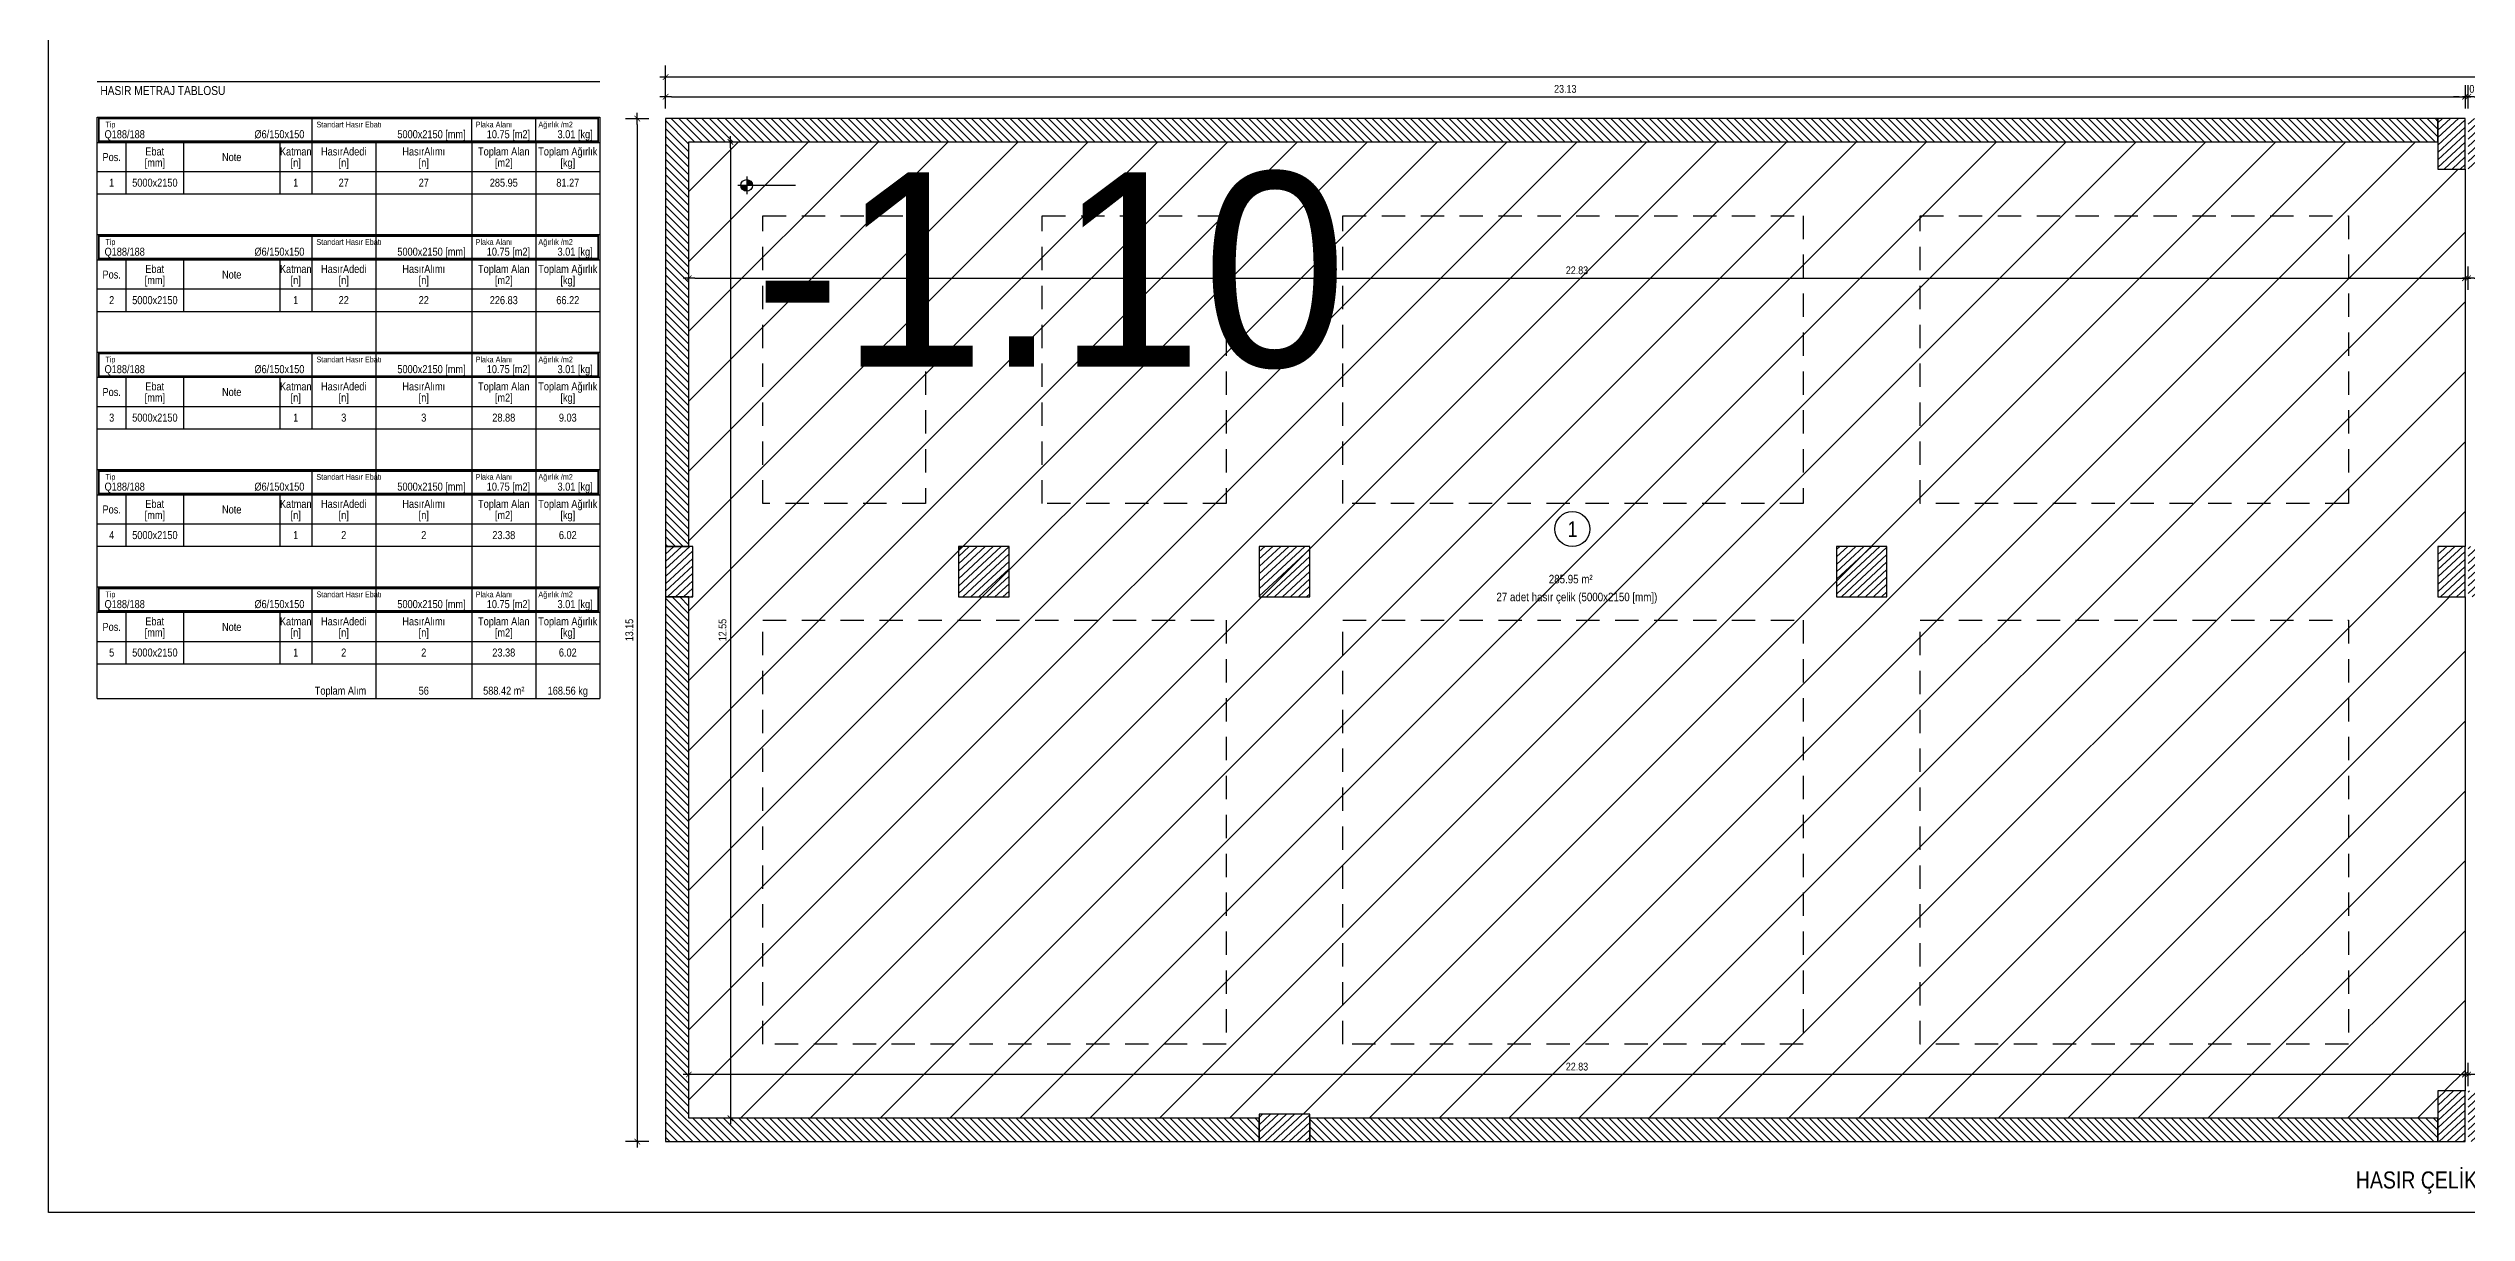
# Model space of a CAD drawing. Header units: metres. Extents: x 419734 to 420376, y 4564732 to 4565123.
# Drawn here: x 419805.8 to 419836.88, y 4565080.8 to 4565095.77 of the extents above; entities that cross this region are included whole.
import ezdxf
from ezdxf.enums import TextEntityAlignment as Align

# ---------------------------------------------------------------- set-up
doc = ezdxf.new("R2018")
doc.units = ezdxf.units.M
doc.linetypes.add('HIDDEN', pattern=[0.5, 0.3, -0.2])
doc.layers.get('Defpoints').update_dxf_attribs({"color": 5})
for name, color, linetype in [('07-SIMBOLI', 1, 'Continuous'), ('AM_8', 7, 'Continuous'), ('SW_DIM', 33, 'Continuous'), ('SW_MAGRONE', 2, 'Continuous'), ('SW_QUOTE', 1, 'Continuous'), ('SW_SEZIONI_CARPENTERIA', 4, 'Continuous'), ('SW_TABLE', 7, 'Continuous'), ('SW_TRATTEGGIO_252', 252, 'Continuous'), ('SW_TXT_TESTI', 1, 'Continuous')]:
    doc.layers.add(name, color=color, linetype=linetype)
doc.styles.add('ACA_1', font='ARIALN.TTF')
doc.styles.get("Standard").update_dxf_attribs({"font": 'arial.ttf'})
doc.styles.add('SWS', font='ARIALN.TTF')
doc.dimstyles.new('DIM-SW-50_m', dxfattribs={"dimtxt": 0.1, "dimasz": 0.075, "dimexe": 0.125, "dimexo": 0.125, "dimgap": 0.05, "dimtad": 1, "dimzin": 1, "dimdsep": 46, "dimtxsty": 'SWS', "dimblk1": 'D', "dimblk2": 'D', "dimsah": 1, "dimcen": 0.0075, "dimdle": 0.0625, "dimse1": 1, "dimse2": 1, "dimclrd": 256, "dimclre": 256, "dimclrt": 256, "dimazin": 0, "dimtfac": 0.75, "dimtmove": 1, "dimatfit": 3, "dimldrblk": 'D', "dimfxl": 0.125, "dimtvp": 1.5, "dimtolj": 1, "dimtzin": 0, "dimarcsym": 0})
pattern_1 = [(135, (419777.502614, 4565068.79963), (-0.049497475, -0.049497475), [])]

# ---------------------------------------------------------------- blocks, each defined once
blk = doc.blocks.new('D')
for p, q in [((-1, 0), (1, 0)), ((0, 2), (0, -2))]:
    blk.add_line(p, q)
at = {"const_width": 0.141}
blk.add_lwpolyline([(0.48, 0.48), (-0.48, -0.48)], dxfattribs=at)
blk = doc.blocks.new('*D161')
at = {"layer": 'Defpoints', "color": 0, "ltscale": 0.5, "transparency": 16777216}
for p in [(419814.031, 4565094.566), (419814.031, 4565082.016), (419814.565, 4565082.016)]:
    blk.add_point(p, dxfattribs=at)
at = {"layer": 'SW_DIM', "lineweight": -2, "ltscale": 0.5, "transparency": 16777216}
blk.add_line((419814.565, 4565094.491), (419814.565, 4565082.091), dxfattribs=at)
at = {"layer": 'SW_DIM', "lineweight": -2, "ltscale": 0.5, "transparency": 16777216, "xscale": 0.075, "yscale": 0.075, "zscale": 0.075}
for p, rotation in [((419814.565, 4565094.566), 90), ((419814.565, 4565082.016), 270)]:
    blk.add_blockref('D', p, dxfattribs=dict(at, rotation=rotation))
at = {"layer": 'SW_DIM', "ltscale": 0.5, "transparency": 16777216, "insert": (419814.464, 4565088.291), "char_height": 0.1, "attachment_point": 5, "rotation": 90, "style": 'SWS'}
blk.add_mtext('\\A1;12.55', dxfattribs=at)
blk = doc.blocks.new('*D162')
at = {"layer": 'Defpoints', "color": 0, "ltscale": 0.5, "transparency": 16777216}
for p in [(419836.859, 4565092.814), (419814.031, 4565092.4), (419836.859, 4565092.05)]:
    blk.add_point(p, dxfattribs=at)
at = {"layer": 'SW_DIM', "lineweight": -2, "ltscale": 0.5, "transparency": 16777216}
blk.add_line((419814.106, 4565092.814), (419836.784, 4565092.814), dxfattribs=at)
at = {"layer": 'SW_DIM', "lineweight": -2, "ltscale": 0.5, "transparency": 16777216, "xscale": 0.075, "yscale": 0.075, "zscale": 0.075, "rotation": 180}
blk.add_blockref('D', (419814.031, 4565092.814), dxfattribs=at)
at = {"layer": 'SW_DIM', "lineweight": -2, "ltscale": 0.5, "transparency": 16777216, "xscale": 0.075, "yscale": 0.075, "zscale": 0.075}
blk.add_blockref('D', (419836.859, 4565092.814), dxfattribs=at)
at = {"layer": 'SW_DIM', "ltscale": 0.5, "transparency": 16777216, "insert": (419825.445, 4565092.915), "char_height": 0.1, "attachment_point": 5, "style": 'SWS'}
blk.add_mtext('\\A1;22.83', dxfattribs=at)
blk = doc.blocks.new('*D163')
at = {"layer": 'Defpoints', "color": 0, "ltscale": 0.5, "transparency": 16777216}
for p in [(419842.804, 4565092.814), (419842.804, 4565092.4), (419836.899, 4565092.05)]:
    blk.add_point(p, dxfattribs=at)
at = {"layer": 'SW_DIM', "lineweight": -2, "ltscale": 0.5, "transparency": 16777216}
blk.add_line((419836.974, 4565092.814), (419842.729, 4565092.814), dxfattribs=at)
at = {"layer": 'SW_DIM', "lineweight": -2, "ltscale": 0.5, "transparency": 16777216, "xscale": 0.075, "yscale": 0.075, "zscale": 0.075, "rotation": 180}
blk.add_blockref('D', (419836.899, 4565092.814), dxfattribs=at)
at = {"layer": 'SW_DIM', "lineweight": -2, "ltscale": 0.5, "transparency": 16777216, "xscale": 0.075, "yscale": 0.075, "zscale": 0.075}
blk.add_blockref('D', (419842.804, 4565092.814), dxfattribs=at)
at = {"layer": 'SW_DIM', "ltscale": 0.5, "transparency": 16777216, "insert": (419839.852, 4565092.915), "char_height": 0.1, "attachment_point": 5, "style": 'SWS'}
blk.add_mtext('\\A1;5.90', dxfattribs=at)
blk = doc.blocks.new('*D169')
at = {"layer": 'Defpoints', "color": 0, "ltscale": 0.5, "transparency": 16777216}
for p in [(419836.899, 4565082.578), (419836.899, 4565082.366), (419861.904, 4565082.016)]:
    blk.add_point(p, dxfattribs=at)
at = {"layer": 'SW_DIM', "lineweight": -2, "ltscale": 0.5, "transparency": 16777216}
blk.add_line((419861.829, 4565082.578), (419836.974, 4565082.578), dxfattribs=at)
at = {"layer": 'SW_DIM', "lineweight": -2, "ltscale": 0.5, "transparency": 16777216, "xscale": 0.075, "yscale": 0.075, "zscale": 0.075, "rotation": 180}
blk.add_blockref('D', (419836.899, 4565082.578), dxfattribs=at)
at = {"layer": 'SW_DIM', "lineweight": -2, "ltscale": 0.5, "transparency": 16777216, "xscale": 0.075, "yscale": 0.075, "zscale": 0.075}
blk.add_blockref('D', (419861.904, 4565082.578), dxfattribs=at)
at = {"layer": 'SW_DIM', "ltscale": 0.5, "transparency": 16777216, "insert": (419849.402, 4565082.679), "char_height": 0.1, "attachment_point": 5, "style": 'SWS'}
blk.add_mtext('\\A1;25.01', dxfattribs=at)
blk = doc.blocks.new('*D170')
at = {"layer": 'Defpoints', "color": 0, "ltscale": 0.5, "transparency": 16777216}
for p in [(419814.031, 4565082.578), (419836.859, 4565082.366), (419814.031, 4565082.016)]:
    blk.add_point(p, dxfattribs=at)
at = {"layer": 'SW_DIM', "lineweight": -2, "ltscale": 0.5, "transparency": 16777216}
blk.add_line((419836.784, 4565082.578), (419814.106, 4565082.578), dxfattribs=at)
at = {"layer": 'SW_DIM', "lineweight": -2, "ltscale": 0.5, "transparency": 16777216, "xscale": 0.075, "yscale": 0.075, "zscale": 0.075, "rotation": 180}
blk.add_blockref('D', (419814.031, 4565082.578), dxfattribs=at)
at = {"layer": 'SW_DIM', "lineweight": -2, "ltscale": 0.5, "transparency": 16777216, "xscale": 0.075, "yscale": 0.075, "zscale": 0.075}
blk.add_blockref('D', (419836.859, 4565082.578), dxfattribs=at)
at = {"layer": 'SW_DIM', "ltscale": 0.5, "transparency": 16777216, "insert": (419825.445, 4565082.679), "char_height": 0.1, "attachment_point": 5, "style": 'SWS'}
blk.add_mtext('\\A1;22.83', dxfattribs=at)
blk = doc.blocks.new('*D183')
at = {"layer": 'Defpoints', "color": 0, "ltscale": 0.5, "transparency": 16777216}
for p in [(419813.731, 4565094.866), (419813.368, 4565081.716), (419813.731, 4565081.716)]:
    blk.add_point(p, dxfattribs=at)
at = {"layer": 'SW_DIM', "lineweight": -2, "ltscale": 0.5, "transparency": 16777216}
blk.add_line((419813.368, 4565094.791), (419813.368, 4565081.791), dxfattribs=at)
at = {"layer": 'SW_DIM', "lineweight": -2, "ltscale": 0.5, "transparency": 16777216, "xscale": 0.075, "yscale": 0.075, "zscale": 0.075}
for p, rotation in [((419813.368, 4565094.866), 90), ((419813.368, 4565081.716), 270)]:
    blk.add_blockref('D', p, dxfattribs=dict(at, rotation=rotation))
at = {"layer": 'SW_DIM', "ltscale": 0.5, "transparency": 16777216, "insert": (419813.266, 4565088.291), "char_height": 0.1, "attachment_point": 5, "rotation": 90, "style": 'SWS'}
blk.add_mtext('\\A1;13.15', dxfattribs=at)
blk = doc.blocks.new('*D184')
at = {"layer": 'Defpoints', "color": 0, "ltscale": 0.5, "transparency": 16777216}
for p in [(419836.859, 4565095.146), (419813.731, 4565094.866), (419836.859, 4565094.866)]:
    blk.add_point(p, dxfattribs=at)
at = {"layer": 'SW_DIM', "lineweight": -2, "ltscale": 0.5, "transparency": 16777216}
blk.add_line((419813.806, 4565095.146), (419836.784, 4565095.146), dxfattribs=at)
at = {"layer": 'SW_DIM', "lineweight": -2, "ltscale": 0.5, "transparency": 16777216, "xscale": 0.075, "yscale": 0.075, "zscale": 0.075, "rotation": 180}
blk.add_blockref('D', (419813.731, 4565095.146), dxfattribs=at)
at = {"layer": 'SW_DIM', "lineweight": -2, "ltscale": 0.5, "transparency": 16777216, "xscale": 0.075, "yscale": 0.075, "zscale": 0.075}
blk.add_blockref('D', (419836.859, 4565095.146), dxfattribs=at)
at = {"layer": 'SW_DIM', "ltscale": 0.5, "transparency": 16777216, "insert": (419825.295, 4565095.247), "char_height": 0.1, "attachment_point": 5, "style": 'SWS'}
blk.add_mtext('\\A1;23.13', dxfattribs=at)
blk = doc.blocks.new('*D185')
at = {"layer": 'Defpoints', "color": 0, "ltscale": 0.5, "transparency": 16777216}
for p in [(419836.899, 4565095.146), (419836.859, 4565094.866), (419836.899, 4565094.866)]:
    blk.add_point(p, dxfattribs=at)
at = {"layer": 'SW_DIM', "lineweight": -2, "ltscale": 0.5, "transparency": 16777216}
for p, q in [((419836.784, 4565095.146), (419836.709, 4565095.146)), ((419836.859, 4565095.146), (419836.899, 4565095.146)), ((419836.974, 4565095.146), (419837.049, 4565095.146))]:
    blk.add_line(p, q, dxfattribs=at)
at = {"layer": 'SW_DIM', "lineweight": -2, "ltscale": 0.5, "transparency": 16777216, "xscale": 0.075, "yscale": 0.075, "zscale": 0.075}
blk.add_blockref('D', (419836.859, 4565095.146), dxfattribs=at)
at = {"layer": 'SW_DIM', "lineweight": -2, "ltscale": 0.5, "transparency": 16777216, "xscale": 0.075, "yscale": 0.075, "zscale": 0.075, "rotation": 180}
blk.add_blockref('D', (419836.899, 4565095.146), dxfattribs=at)
at = {"layer": 'SW_DIM', "ltscale": 0.5, "transparency": 16777216, "insert": (419837.026, 4565095.247), "char_height": 0.1, "attachment_point": 5, "style": 'SWS'}
blk.add_mtext('\\A1;0.04', dxfattribs=at)
blk = doc.blocks.new('*D186')
at = {"layer": 'Defpoints', "color": 0, "ltscale": 0.5, "transparency": 16777216}
for p in [(419862.204, 4565095.146), (419836.899, 4565094.866), (419862.204, 4565094.866)]:
    blk.add_point(p, dxfattribs=at)
at = {"layer": 'SW_DIM', "lineweight": -2, "ltscale": 0.5, "transparency": 16777216}
blk.add_line((419836.974, 4565095.146), (419862.129, 4565095.146), dxfattribs=at)
at = {"layer": 'SW_DIM', "lineweight": -2, "ltscale": 0.5, "transparency": 16777216, "xscale": 0.075, "yscale": 0.075, "zscale": 0.075, "rotation": 180}
blk.add_blockref('D', (419836.899, 4565095.146), dxfattribs=at)
at = {"layer": 'SW_DIM', "lineweight": -2, "ltscale": 0.5, "transparency": 16777216, "xscale": 0.075, "yscale": 0.075, "zscale": 0.075}
blk.add_blockref('D', (419862.204, 4565095.146), dxfattribs=at)
at = {"layer": 'SW_DIM', "ltscale": 0.5, "transparency": 16777216, "insert": (419849.552, 4565095.247), "char_height": 0.1, "attachment_point": 5, "style": 'SWS'}
blk.add_mtext('\\A1;25.31', dxfattribs=at)
blk = doc.blocks.new('*D187')
at = {"layer": 'Defpoints', "color": 0, "ltscale": 0.5, "transparency": 16777216}
for p in [(419813.731, 4565095.399), (419813.731, 4565094.866), (419862.204, 4565094.866)]:
    blk.add_point(p, dxfattribs=at)
at = {"layer": 'SW_DIM', "lineweight": -2, "ltscale": 0.5, "transparency": 16777216}
blk.add_line((419862.129, 4565095.399), (419813.806, 4565095.399), dxfattribs=at)
at = {"layer": 'SW_DIM', "lineweight": -2, "ltscale": 0.5, "transparency": 16777216, "xscale": 0.075, "yscale": 0.075, "zscale": 0.075, "rotation": 180}
blk.add_blockref('D', (419813.731, 4565095.399), dxfattribs=at)
at = {"layer": 'SW_DIM', "lineweight": -2, "ltscale": 0.5, "transparency": 16777216, "xscale": 0.075, "yscale": 0.075, "zscale": 0.075}
blk.add_blockref('D', (419862.204, 4565095.399), dxfattribs=at)
at = {"layer": 'SW_DIM', "ltscale": 0.5, "transparency": 16777216, "insert": (419837.968, 4565095.5), "char_height": 0.1, "attachment_point": 5, "style": 'SWS'}
blk.add_mtext('\\A1;48.47', dxfattribs=at)
blk = doc.blocks.new('*U189')
h = blk.add_hatch(color=256)
h.dxf.hatch_style = 1
h.paths.add_polyline_path([(0, 0), (-0.00149, 0, 0.198912), (-0.00105, -0.00105, 0.198912), (0, -0.00149)])
h.paths.add_polyline_path([(0.00149, 0, 0.198912), (0.00105, 0.00105, 0.198912), (0, 0.00149), (0, 0)])
for p, q in [((0.01253, 0), (-0.00223, 0)), ((0, 0.00223), (0, -0.00223))]:
    blk.add_line(p, q)
blk.add_circle((0, 0), 0.00149)
at = {"color": 2, "lineweight": 30, "flags": 104}
blk.add_attdef('TRAC', text='', height=0.0025, dxfattribs=at).set_placement((0.00191, 0.00337), align=Align.TOP_LEFT)

msp = doc.modelspace()

# ---------------------------------------------------------------- hatches: boundary and pattern name
at = {"layer": 'AM_8', "true_color": 0x939598, "transparency": 33554559}
h = msp.add_hatch(dxfattribs=at)
h.set_pattern_fill('ANSI31', color=252, scale=0.2)
h.set_pattern_definition([(45, (2.38136, 78.66993), (-0.44901280605, 0.44901280605), [])])
h.paths.add_polyline_path([(419836.85911, 4565088.71639), (419836.50911, 4565088.71639), (419836.50911, 4565089.36639), (419836.85911, 4565089.36639), (419836.85911, 4565094.21639), (419836.50911, 4565094.21639), (419836.50911, 4565094.56639), (419814.03139, 4565094.56639), (419814.03139, 4565089.36639), (419814.08139, 4565089.36639), (419814.08139, 4565088.71639), (419814.03139, 4565088.71639), (419814.03139, 4565082.01639), (419821.36165, 4565082.01639), (419821.36165, 4565082.06639), (419822.01165, 4565082.06639), (419822.01165, 4565082.01639), (419836.50911, 4565082.01639), (419836.50911, 4565082.36639), (419836.85911, 4565082.36639)])
at = {"layer": 'SW_TRATTEGGIO_252'}
h = msp.add_hatch(dxfattribs=at)
h.set_pattern_fill('_USER', color=256, scale=0.07, angle=223, pattern_type=0)
h.set_pattern_definition([(223, (419785.906126, 4565127.543914), (0.047739885, -0.05119476), [])])
h.paths.add_polyline_path([(419818.14652, 4565089.36639), (419817.49652, 4565089.36639), (419817.49652, 4565088.71639), (419818.14652, 4565088.71639)])
h.paths.add_polyline_path([(419822.01165, 4565089.36639), (419821.36165, 4565089.36639), (419821.36165, 4565088.71639), (419822.01165, 4565088.71639)])
h.paths.add_polyline_path([(419829.42907, 4565089.36639), (419828.77907, 4565089.36639), (419828.77907, 4565088.71639), (419829.42907, 4565088.71639)])
h.paths.add_polyline_path([(419836.85911, 4565089.36639), (419836.50911, 4565089.36639), (419836.50911, 4565088.71639), (419836.85911, 4565088.71639)])
h.paths.add_polyline_path([(419837.24911, 4565089.36639), (419836.89911, 4565089.36639), (419836.89911, 4565088.71639), (419837.24911, 4565088.71639)])
h.paths.add_polyline_path([(419837.24911, 4565094.86639), (419836.89911, 4565094.86639), (419836.89911, 4565094.21639), (419837.24911, 4565094.21639)])
h.paths.add_polyline_path([(419836.85911, 4565094.86639), (419836.50911, 4565094.86639), (419836.50911, 4565094.21639), (419836.85911, 4565094.21639)])
h.paths.add_polyline_path([(419837.24911, 4565082.36639), (419836.89911, 4565082.36639), (419836.89911, 4565081.71639), (419837.24911, 4565081.71639)])
h.paths.add_polyline_path([(419836.85911, 4565082.36639), (419836.50911, 4565082.36639), (419836.50911, 4565081.71639), (419836.85911, 4565081.71639)])
h.paths.add_polyline_path([(419843.32911, 4565082.06639), (419842.67911, 4565082.06639), (419842.67911, 4565081.71639), (419843.32911, 4565081.71639)])
h.paths.add_polyline_path([(419822.01165, 4565082.06639), (419821.36165, 4565082.06639), (419821.36165, 4565081.71639), (419822.01165, 4565081.71639)])
h.paths.add_polyline_path([(419814.08139, 4565089.36639), (419813.73139, 4565089.36639), (419813.73139, 4565088.71639), (419814.08139, 4565088.71639)])
h = msp.add_hatch(dxfattribs=at)
h.set_pattern_fill('_USER', color=256, scale=0.07, angle=135, pattern_type=0)
h.set_pattern_definition(pattern_1)
h.paths.add_polyline_path([(419836.50911, 4565094.86639), (419829.37928, 4565094.86639), (419821.96186, 4565094.86639), (419813.73139, 4565094.86639), (419813.73139, 4565089.36639), (419814.03139, 4565089.36639), (419814.03139, 4565094.56639), (419821.96186, 4565094.56639), (419829.37928, 4565094.56639), (419836.50911, 4565094.56639)])
h = msp.add_hatch(dxfattribs=at)
h.set_pattern_fill('_USER', color=256, scale=0.07, angle=135, pattern_type=0)
h.set_pattern_definition(pattern_1)
h.paths.add_polyline_path([(419821.36165, 4565082.01639), (419814.03139, 4565082.01639), (419814.03139, 4565088.71639), (419813.73139, 4565088.71639), (419813.73139, 4565081.71639), (419821.36165, 4565081.71639)])
h = msp.add_hatch(dxfattribs=at)
h.set_pattern_fill('_USER', color=256, scale=0.07, angle=135, pattern_type=0)
h.set_pattern_definition(pattern_1)
h.paths.add_polyline_path([(419836.50911, 4565082.01639), (419829.37928, 4565082.01639), (419822.01165, 4565082.01639), (419822.01165, 4565081.71639), (419829.37928, 4565081.71639), (419836.50911, 4565081.71639)])

# ---------------------------------------------------------------- linework, layer by layer
msp.add_lwpolyline([(420103.04921, 4565080.80209), (419805.79921, 4565080.80209), (419805.79921, 4565122.85209)])
at = {"color": 3}
msp.add_lwpolyline([(419814.03139, 4565094.56639), (419836.50911, 4565094.56639), (419836.50911, 4565094.21639), (419836.85911, 4565094.21639), (419836.85911, 4565089.36639), (419836.50911, 4565089.36639), (419836.50911, 4565088.71639), (419836.85911, 4565088.71639), (419836.85911, 4565082.36639), (419836.50911, 4565082.36639), (419836.50911, 4565082.01639), (419822.01165, 4565082.01639), (419822.01165, 4565082.06639), (419821.36165, 4565082.06639), (419821.36165, 4565082.01639), (419814.03139, 4565082.01639), (419814.03139, 4565088.71639), (419814.08139, 4565088.71639), (419814.08139, 4565089.36639), (419814.03139, 4565089.36639)], close=True, dxfattribs=at)
at = {"layer": '07-SIMBOLI', "color": 1}
msp.add_circle((419825.38697, 4565089.58829), 0.225, dxfattribs=at)
at = {"layer": 'SW_MAGRONE'}
for points in [[(419836.50911, 4565094.86639), (419829.37928, 4565094.86639), (419821.96186, 4565094.86639), (419813.73139, 4565094.86639), (419813.73139, 4565089.36639), (419814.03139, 4565089.36639), (419814.03139, 4565094.56639), (419821.96186, 4565094.56639), (419829.37928, 4565094.56639), (419836.50911, 4565094.56639)], [(419821.36165, 4565082.01639), (419814.03139, 4565082.01639), (419814.03139, 4565088.71639), (419813.73139, 4565088.71639), (419813.73139, 4565081.71639), (419821.36165, 4565081.71639)], [(419836.50911, 4565082.01639), (419829.37928, 4565082.01639), (419822.01165, 4565082.01639), (419822.01165, 4565081.71639), (419829.37928, 4565081.71639), (419836.50911, 4565081.71639)]]:
    msp.add_lwpolyline(points, close=True, dxfattribs=at)
at = {"layer": 'SW_SEZIONI_CARPENTERIA'}
for points in [[(419836.85911, 4565094.86639), (419836.50911, 4565094.86639), (419836.50911, 4565094.21639), (419836.85911, 4565094.21639)], [(419814.08139, 4565089.36639), (419813.73139, 4565089.36639), (419813.73139, 4565088.71639), (419814.08139, 4565088.71639)], [(419818.14652, 4565089.36639), (419817.49652, 4565089.36639), (419817.49652, 4565088.71639), (419818.14652, 4565088.71639)], [(419822.01165, 4565089.36639), (419821.36165, 4565089.36639), (419821.36165, 4565088.71639), (419822.01165, 4565088.71639)], [(419829.42907, 4565089.36639), (419828.77907, 4565089.36639), (419828.77907, 4565088.71639), (419829.42907, 4565088.71639)], [(419836.85911, 4565089.36639), (419836.50911, 4565089.36639), (419836.50911, 4565088.71639), (419836.85911, 4565088.71639)], [(419836.85911, 4565082.36639), (419836.50911, 4565082.36639), (419836.50911, 4565081.71639), (419836.85911, 4565081.71639)], [(419822.01165, 4565082.06639), (419821.36165, 4565082.06639), (419821.36165, 4565081.71639), (419822.01165, 4565081.71639)]]:
    msp.add_lwpolyline(points, close=True, dxfattribs=at)
at = {"layer": 'SW_SEZIONI_CARPENTERIA', "linetype": 'HIDDEN'}
for points in [[(419814.98139, 4565089.91639), (419814.98139, 4565093.61639), (419817.07152, 4565093.61639), (419817.07152, 4565089.91639)], [(419820.93665, 4565089.91639), (419818.57152, 4565089.91639), (419818.57152, 4565093.61639), (419820.93665, 4565093.61639)], [(419828.35407, 4565093.61639), (419828.35407, 4565089.91639), (419822.43665, 4565089.91639), (419822.43665, 4565093.61639)], [(419835.35911, 4565089.91639), (419829.85407, 4565089.91639), (419829.85407, 4565093.61639), (419835.35911, 4565093.61639)], [(419820.93665, 4565088.41639), (419820.93665, 4565082.96639), (419814.98139, 4565082.96639), (419814.98139, 4565088.41639)], [(419828.35407, 4565082.96639), (419822.43665, 4565082.96639), (419822.43665, 4565088.41639), (419828.35407, 4565088.41639)], [(419835.35911, 4565082.96639), (419829.85407, 4565082.96639), (419829.85407, 4565088.41639), (419835.35911, 4565088.41639)]]:
    msp.add_lwpolyline(points, close=True, dxfattribs=at)
at = {"layer": 'SW_TABLE'}
for p, q in [((419806.42778, 4565095.34195), (419812.88636, 4565095.34195)), ((419806.42778, 4565087.40897), (419806.42778, 4565094.88487)), ((419809.18399, 4565094.8643), (419809.18399, 4565094.5764)), ((419811.24086, 4565094.5764), (419811.24086, 4565094.8643)), ((419812.06361, 4565094.5764), (419812.06361, 4565094.8643)), ((419812.88636, 4565094.88487), (419812.88636, 4565087.40897)), ((419806.79802, 4565093.89763), (419806.79802, 4565094.55583)), ((419807.53849, 4565093.89763), (419807.53849, 4565094.55583)), ((419808.77261, 4565094.55583), (419808.77261, 4565093.89763)), ((419809.18399, 4565094.55583), (419809.18399, 4565093.89763)), ((419810.00674, 4565094.55583), (419810.00674, 4565087.40897)), ((419811.24086, 4565094.55583), (419811.24086, 4565087.40897)), ((419812.06361, 4565094.55583), (419812.06361, 4565087.40897)), ((419806.42778, 4565094.18559), (419812.88636, 4565094.18559)), ((419806.42778, 4565093.89763), (419812.88636, 4565093.89763)), ((419809.18399, 4565093.35436), (419809.18399, 4565093.06646)), ((419806.79802, 4565092.3877), (419806.79802, 4565093.0459)), ((419807.53849, 4565092.3877), (419807.53849, 4565093.0459)), ((419808.77261, 4565093.0459), (419808.77261, 4565092.3877)), ((419809.18399, 4565093.0459), (419809.18399, 4565092.3877)), ((419806.42778, 4565092.67566), (419812.88636, 4565092.67566)), ((419806.42778, 4565092.3877), (419812.88636, 4565092.3877)), ((419809.18399, 4565091.84442), (419809.18399, 4565091.55653)), ((419806.79802, 4565090.87776), (419806.79802, 4565091.53596)), ((419807.53849, 4565090.87776), (419807.53849, 4565091.53596)), ((419808.77261, 4565091.53596), (419808.77261, 4565090.87776)), ((419809.18399, 4565091.53596), (419809.18399, 4565090.87776)), ((419806.42778, 4565091.16572), (419812.88636, 4565091.16572)), ((419806.42778, 4565090.87776), (419812.88636, 4565090.87776)), ((419809.18399, 4565090.33449), (419809.18399, 4565090.04659)), ((419806.79802, 4565089.36782), (419806.79802, 4565090.02602)), ((419807.53849, 4565089.36782), (419807.53849, 4565090.02602)), ((419808.77261, 4565090.02602), (419808.77261, 4565089.36782)), ((419809.18399, 4565090.02602), (419809.18399, 4565089.36782)), ((419806.42778, 4565089.65578), (419812.88636, 4565089.65578)), ((419806.42778, 4565089.36782), (419812.88636, 4565089.36782)), ((419809.18399, 4565088.82455), (419809.18399, 4565088.53665)), ((419806.79802, 4565087.85789), (419806.79802, 4565088.51609)), ((419807.53849, 4565087.85789), (419807.53849, 4565088.51609)), ((419808.77261, 4565088.51609), (419808.77261, 4565087.85789)), ((419809.18399, 4565088.51609), (419809.18399, 4565087.85789)), ((419806.42778, 4565088.14585), (419812.88636, 4565088.14585)), ((419806.42778, 4565087.85789), (419812.88636, 4565087.85789)), ((419806.42778, 4565087.40897), (419812.88636, 4565087.40897))]:
    msp.add_line(p, q, dxfattribs=at)
for points in [[(419806.42778, 4565094.88487), (419812.88636, 4565094.88487)], [(419812.88636, 4565094.55583), (419806.42778, 4565094.55583)], [(419806.42778, 4565093.37493), (419812.88636, 4565093.37493)], [(419812.88636, 4565093.0459), (419806.42778, 4565093.0459)], [(419806.42778, 4565091.86499), (419812.88636, 4565091.86499)], [(419812.88636, 4565091.53596), (419806.42778, 4565091.53596)], [(419806.42778, 4565090.35506), (419812.88636, 4565090.35506)], [(419812.88636, 4565090.02602), (419806.42778, 4565090.02602)], [(419806.42778, 4565088.84512), (419812.88636, 4565088.84512)], [(419812.88636, 4565088.51609), (419806.42778, 4565088.51609)]]:
    msp.add_lwpolyline(points, dxfattribs=at)
at = {"layer": 'SW_TABLE', "const_width": 0.02057}
for points in [[(419806.44835, 4565094.8643), (419812.86579, 4565094.8643), (419812.86579, 4565094.5764), (419806.44835, 4565094.5764)], [(419806.44835, 4565093.35436), (419812.86579, 4565093.35436), (419812.86579, 4565093.06646), (419806.44835, 4565093.06646)], [(419806.44835, 4565091.84442), (419812.86579, 4565091.84442), (419812.86579, 4565091.55653), (419806.44835, 4565091.55653)], [(419806.44835, 4565090.33449), (419812.86579, 4565090.33449), (419812.86579, 4565090.04659), (419806.44835, 4565090.04659)], [(419806.44835, 4565088.82455), (419812.86579, 4565088.82455), (419812.86579, 4565088.53665), (419806.44835, 4565088.53665)]]:
    msp.add_lwpolyline(points, close=True, dxfattribs=at)

# ---------------------------------------------------------------- block references
at = {"layer": 'SW_QUOTE', "ltscale": 0.5}
ref = msp.add_blockref('*U189', (419814.77387, 4565094.00737), dxfattribs=dict(at, xscale=50, yscale=50, zscale=50))
lines = msp.add_mtext('-1.10', dxfattribs={"layer": '0', "color": 2, "insert": (419814.86961, 4565094.17593), "char_height": 2.5, "attachment_point": 1})
ref.add_attrib('TRAC', '', (419814.86961, 4565094.17593), dxfattribs={"flags": 104}).embed_mtext(lines)

# ---------------------------------------------------------------- texts
at = {"color": 3, "style": 'ACA_1'}
msp.add_text('HASIR METRAJ TABLOSU', height=0.1142708, dxfattribs=at).set_placement((419806.46707, 4565095.16843))
at = {"color": 2, "style": 'ACA_1'}
for s, height, p in [('Q188/188', 0.102844, (419806.52141, 4565094.61292)), ('Tip', 0.074047, (419806.5317, 4565094.75186)), ('Standart Hasır Ebatı', 0.0740474, (419809.24488, 4565094.75186)), ('Plaka Alanı', 0.0740474, (419811.29021, 4565094.75186)), ('Ağırlık /m2', 0.0740474, (419812.09711, 4565094.75186)), ('Q188/188', 0.102844, (419806.52141, 4565093.10298)), ('Tip', 0.074047, (419806.5317, 4565093.24193)), ('Standart Hasır Ebatı', 0.0740474, (419809.24488, 4565093.24193)), ('Plaka Alanı', 0.0740474, (419811.29021, 4565093.24193)), ('Ağırlık /m2', 0.0740474, (419812.09711, 4565093.24193)), ('Q188/188', 0.102844, (419806.52141, 4565091.59305)), ('Tip', 0.074047, (419806.5317, 4565091.73199)), ('Standart Hasır Ebatı', 0.0740474, (419809.24488, 4565091.73199)), ('Plaka Alanı', 0.0740474, (419811.29021, 4565091.73199)), ('Ağırlık /m2', 0.0740474, (419812.09711, 4565091.73199)), ('Q188/188', 0.102844, (419806.52141, 4565090.08311)), ('Tip', 0.074047, (419806.5317, 4565090.22205)), ('Standart Hasır Ebatı', 0.0740474, (419809.24488, 4565090.22205)), ('Plaka Alanı', 0.0740474, (419811.29021, 4565090.22205)), ('Ağırlık /m2', 0.0740474, (419812.09711, 4565090.22205)), ('Q188/188', 0.102844, (419806.52141, 4565088.57317)), ('Tip', 0.074047, (419806.5317, 4565088.71212)), ('Standart Hasır Ebatı', 0.0740474, (419809.24488, 4565088.71212)), ('Plaka Alanı', 0.0740474, (419811.29021, 4565088.71212)), ('Ağırlık /m2', 0.0740474, (419812.09711, 4565088.71212))]:
    msp.add_text(s, height=height, dxfattribs=at).set_placement(p)
for s, height, p in [('%%c6/150x150', 0.1028437, (419809.08955, 4565094.61292)), ('5000x2150 [mm]', 0.1028437, (419811.16224, 4565094.61292)), ('10.75 [m2]', 0.102844, (419811.99036, 4565094.61292)), ('3.01 [kg]', 0.102844, (419812.79503, 4565094.61292)), ('%%c6/150x150', 0.1028437, (419809.08955, 4565093.10298)), ('5000x2150 [mm]', 0.1028437, (419811.16224, 4565093.10298)), ('10.75 [m2]', 0.102844, (419811.99036, 4565093.10298)), ('3.01 [kg]', 0.102844, (419812.79503, 4565093.10298)), ('%%c6/150x150', 0.1028437, (419809.08955, 4565091.59305)), ('5000x2150 [mm]', 0.1028437, (419811.16224, 4565091.59305)), ('10.75 [m2]', 0.102844, (419811.99036, 4565091.59305)), ('3.01 [kg]', 0.102844, (419812.79503, 4565091.59305)), ('%%c6/150x150', 0.1028437, (419809.08955, 4565090.08311)), ('5000x2150 [mm]', 0.1028437, (419811.16224, 4565090.08311)), ('10.75 [m2]', 0.102844, (419811.99036, 4565090.08311)), ('3.01 [kg]', 0.102844, (419812.79503, 4565090.08311)), ('%%c6/150x150', 0.1028437, (419809.08955, 4565088.57317)), ('5000x2150 [mm]', 0.1028437, (419811.16224, 4565088.57317)), ('10.75 [m2]', 0.102844, (419811.99036, 4565088.57317)), ('3.01 [kg]', 0.102844, (419812.79503, 4565088.57317))]:
    msp.add_text(s, height=height, dxfattribs=at).set_placement(p, align=Align.RIGHT)
for s, height, p in [('Pos.', 0.102844, (419806.6129, 4565094.37071)), ('Ebat', 0.102844, (419807.16593, 4565094.4427)), ('Note', 0.102844, (419808.15555, 4565094.37071)), ('Katman', 0.102844, (419808.9783, 4565094.4427)), ('HasırAdedi', 0.102844, (419809.59536, 4565094.4427)), ('HasırAlımı', 0.102844, (419810.6238, 4565094.4427)), ('Toplam Alan', 0.1028437, (419811.65224, 4565094.4427)), ('Toplam Ağırlık', 0.1028437, (419812.47499, 4565094.4427)), ('1', 0.10284, (419806.6129, 4565094.04161)), ('5000x2150', 0.102844, (419807.16825, 4565094.04161)), ('[mm]', 0.102844, (419807.16825, 4565094.29872)), ('[n]', 0.102844, (419808.9783, 4565094.29872)), ('1', 0.10284, (419808.9783, 4565094.04161)), ('27', 0.102844, (419809.59536, 4565094.04161)), ('[n]', 0.102844, (419809.59536, 4565094.29872)), ('27', 0.102844, (419810.6238, 4565094.04161)), ('[n]', 0.102844, (419810.6238, 4565094.29872)), ('285.95', 0.102844, (419811.65224, 4565094.04161)), ('[m2]', 0.102844, (419811.65224, 4565094.29872)), ('81.27', 0.102844, (419812.47499, 4565094.04161)), ('[kg]', 0.102844, (419812.47499, 4565094.29872)), ('Pos.', 0.102844, (419806.6129, 4565092.86078)), ('[mm]', 0.102844, (419807.16825, 4565092.78879)), ('Ebat', 0.102844, (419807.16593, 4565092.93277)), ('Note', 0.102844, (419808.15555, 4565092.86078)), ('Katman', 0.102844, (419808.9783, 4565092.93277)), ('[n]', 0.102844, (419808.9783, 4565092.78879)), ('HasırAdedi', 0.102844, (419809.59536, 4565092.93277)), ('[n]', 0.102844, (419809.59536, 4565092.78879)), ('HasırAlımı', 0.102844, (419810.6238, 4565092.93277)), ('[n]', 0.102844, (419810.6238, 4565092.78879)), ('Toplam Alan', 0.1028437, (419811.65224, 4565092.93277)), ('[m2]', 0.102844, (419811.65224, 4565092.78879)), ('Toplam Ağırlık', 0.1028437, (419812.47499, 4565092.93277)), ('[kg]', 0.102844, (419812.47499, 4565092.78879)), ('2', 0.10284, (419806.6129, 4565092.53168)), ('5000x2150', 0.102844, (419807.16825, 4565092.53168)), ('1', 0.10284, (419808.9783, 4565092.53168)), ('22', 0.102844, (419809.59536, 4565092.53168)), ('22', 0.102844, (419810.6238, 4565092.53168)), ('226.83', 0.102844, (419811.65224, 4565092.53168)), ('66.22', 0.102844, (419812.47499, 4565092.53168)), ('Pos.', 0.102844, (419806.6129, 4565091.35084)), ('[mm]', 0.102844, (419807.16825, 4565091.27885)), ('Ebat', 0.102844, (419807.16593, 4565091.42283)), ('Note', 0.102844, (419808.15555, 4565091.35084)), ('Katman', 0.102844, (419808.9783, 4565091.42283)), ('[n]', 0.102844, (419808.9783, 4565091.27885)), ('HasırAdedi', 0.102844, (419809.59536, 4565091.42283)), ('[n]', 0.102844, (419809.59536, 4565091.27885)), ('HasırAlımı', 0.102844, (419810.6238, 4565091.42283)), ('[n]', 0.102844, (419810.6238, 4565091.27885)), ('Toplam Alan', 0.1028437, (419811.65224, 4565091.42283)), ('[m2]', 0.102844, (419811.65224, 4565091.27885)), ('Toplam Ağırlık', 0.1028437, (419812.47499, 4565091.42283)), ('[kg]', 0.102844, (419812.47499, 4565091.27885)), ('3', 0.10284, (419806.6129, 4565091.02174)), ('5000x2150', 0.102844, (419807.16825, 4565091.02174)), ('1', 0.10284, (419808.9783, 4565091.02174)), ('3', 0.10284, (419809.59536, 4565091.02174)), ('3', 0.10284, (419810.6238, 4565091.02174)), ('28.88', 0.102844, (419811.65224, 4565091.02174)), ('9.03', 0.102844, (419812.47499, 4565091.02174)), ('Pos.', 0.102844, (419806.6129, 4565089.8409)), ('[mm]', 0.102844, (419807.16825, 4565089.76891)), ('Ebat', 0.102844, (419807.16593, 4565089.91289)), ('Note', 0.102844, (419808.15555, 4565089.8409)), ('Katman', 0.102844, (419808.9783, 4565089.91289)), ('[n]', 0.102844, (419808.9783, 4565089.76891)), ('HasırAdedi', 0.102844, (419809.59536, 4565089.91289)), ('[n]', 0.102844, (419809.59536, 4565089.76891)), ('HasırAlımı', 0.102844, (419810.6238, 4565089.91289)), ('[n]', 0.102844, (419810.6238, 4565089.76891)), ('Toplam Alan', 0.1028437, (419811.65224, 4565089.91289)), ('[m2]', 0.102844, (419811.65224, 4565089.76891)), ('Toplam Ağırlık', 0.1028437, (419812.47499, 4565089.91289)), ('[kg]', 0.102844, (419812.47499, 4565089.76891)), ('4', 0.10284, (419806.6129, 4565089.5118)), ('5000x2150', 0.102844, (419807.16825, 4565089.5118)), ('1', 0.10284, (419808.9783, 4565089.5118)), ('2', 0.10284, (419809.59536, 4565089.5118)), ('2', 0.10284, (419810.6238, 4565089.5118)), ('23.38', 0.102844, (419811.65224, 4565089.5118)), ('6.02', 0.102844, (419812.47499, 4565089.5118)), ('285.95 m²', 0.10935, (419825.36482, 4565088.94609)), ('27 adet hasır çelik (5000x2150 [mm])', 0.10935, (419825.44363, 4565088.71614)), ('Pos.', 0.102844, (419806.6129, 4565088.33097)), ('[mm]', 0.102844, (419807.16825, 4565088.25898)), ('Ebat', 0.102844, (419807.16593, 4565088.40296)), ('Note', 0.102844, (419808.15555, 4565088.33097)), ('Katman', 0.102844, (419808.9783, 4565088.40296)), ('[n]', 0.102844, (419808.9783, 4565088.25898)), ('HasırAdedi', 0.102844, (419809.59536, 4565088.40296)), ('[n]', 0.102844, (419809.59536, 4565088.25898)), ('HasırAlımı', 0.102844, (419810.6238, 4565088.40296)), ('[n]', 0.102844, (419810.6238, 4565088.25898)), ('Toplam Alan', 0.1028437, (419811.65224, 4565088.40296)), ('[m2]', 0.102844, (419811.65224, 4565088.25898)), ('Toplam Ağırlık', 0.1028437, (419812.47499, 4565088.40296)), ('[kg]', 0.102844, (419812.47499, 4565088.25898)), ('5', 0.10284, (419806.6129, 4565088.00187)), ('5000x2150', 0.102844, (419807.16825, 4565088.00187)), ('1', 0.10284, (419808.9783, 4565088.00187)), ('2', 0.10284, (419809.59536, 4565088.00187)), ('2', 0.10284, (419810.6238, 4565088.00187)), ('23.38', 0.102844, (419811.65224, 4565088.00187)), ('6.02', 0.102844, (419812.47499, 4565088.00187)), ('HASIR ÇELİK YERLEŞİM PLANI', 0.2187, (419837.29947, 4565081.22226))]:
    msp.add_text(s, height=height, dxfattribs=at).set_placement(p, align=Align.MIDDLE_CENTER)
at = {"color": 3, "style": 'ACA_1'}
msp.add_text('Toplam Alım', height=0.1028437, dxfattribs=at).set_placement((419809.88388, 4565087.51181), align=Align.MIDDLE_RIGHT)
for s, p in [('56', (419810.6238, 4565087.51181)), ('588.42 m²', (419811.65224, 4565087.51181)), ('168.56 kg', (419812.47499, 4565087.51181))]:
    msp.add_text(s, height=0.102844, dxfattribs=at).set_placement(p, align=Align.MIDDLE_CENTER)
at = {"layer": 'SW_TXT_TESTI', "color": 4, "style": 'SWS'}
msp.add_text('1', height=0.2, rotation=0.110239, dxfattribs=at).set_placement((419825.38697, 4565089.58829), align=Align.MIDDLE_CENTER)

# ---------------------------------------------------------------- dimensions: what is measured, and where the dimension line sits
at = {"layer": 'SW_DIM', "ltscale": 0.5}
for base, p1, p2, picture, middle in [((419813.73139, 4565095.39871), (419862.20411, 4565094.86639), (419813.73139, 4565094.86639), '*D187', (419837.96775, 4565095.49977)), ((419836.85911, 4565095.14609), (419813.73139, 4565094.86639), (419836.85911, 4565094.86639), '*D184', (419825.29525, 4565095.24715)), ((419862.2041118647, 4565095.1460910197), (419836.8991118617, 4565094.8663905384), (419862.2041118647, 4565094.8663905384), '*D186', (419849.5516118632, 4565095.2471483182)), ((419836.85911, 4565092.81395), (419814.03139, 4565092.40023), (419836.85911, 4565092.05023), '*D162', (419825.44525, 4565092.91501)), ((419842.80411186, 4565092.81395045), (419836.89911187, 4565092.05023489), (419842.80411186, 4565092.40023489), '*D163', (419839.85161186, 4565092.91500775)), ((419814.03139, 4565082.57754), (419836.85911, 4565082.36639), (419814.03139, 4565082.01639), '*D170', (419825.44525, 4565082.6786)), ((419836.8991118596, 4565082.5775420777), (419861.9041118667, 4565082.0163905369), (419836.8991118596, 4565082.3663905365), '*D169', (419849.4016118632, 4565082.6785993762))]:
    dim = msp.add_linear_dim(base=base, p1=p1, p2=p2, dimstyle='DIM-SW-50_m', dxfattribs=at)
    dim.commit()
    dim.dimension.update_dxf_attribs({"geometry": picture, "text_midpoint": middle})
dim = msp.add_linear_dim(base=(419836.89911, 4565095.14609), p1=(419836.85911, 4565094.86639), p2=(419836.89911, 4565094.86639), dimstyle='DIM-SW-50_m', dxfattribs=at)
dim.commit()
dim.dimension.update_dxf_attribs({"geometry": '*D185', "text_midpoint": (419837.02583, 4565095.14609), "dimtype": 160})
for base, p1, p2, picture, middle in [((419813.36755, 4565081.71639), (419813.73139, 4565094.86639), (419813.73139, 4565081.71639), '*D183', (419813.2665, 4565088.29139)), ((419814.56516, 4565082.01639), (419814.03139, 4565094.56639), (419814.03139, 4565082.01639), '*D161', (419814.4641, 4565088.29139))]:
    dim = msp.add_linear_dim(base=base, p1=p1, p2=p2, angle=90, dimstyle='DIM-SW-50_m', dxfattribs=at)
    dim.commit()
    dim.dimension.update_dxf_attribs({"geometry": picture, "text_midpoint": middle})

doc.saveas('drawing.dxf')
